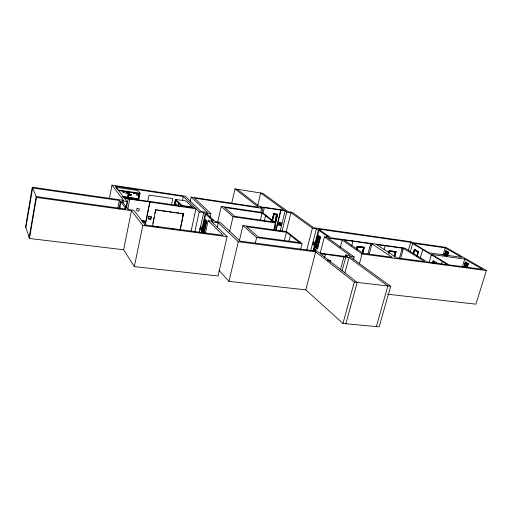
<?xml version="1.0" encoding="UTF-8"?>
<svg xmlns="http://www.w3.org/2000/svg" width="512" height="512" viewBox="0 0 512 512"><rect width="100%" height="100%" fill="white"/><g stroke="black" fill="none" stroke-linecap="round" stroke-linejoin="round"><path stroke-width="0.77" d="M211.373 221.824L211.75 219.853L205.754 214.099L201.626 232.646M132.422 199.213L133.734 199.405L132.563 199.181M133.69 193.549L134.899 193.606L133.728 193.376M133.05 199.475L132.557 199.27L133.619 199.334M122.938 191.955L124.154 192.013L122.97 191.782M109.427 198.246L111.955 185.139L123.59 200.365L32.288 187.213L25.6 226.662L29.466 238.483L123.642 249.76L134.349 266.611L218.042 275.987L227.117 236.685L211.814 221.888L218.298 222.797L238.285 241.741L315.642 251.878L354.285 282.054L390.662 286.317L379.13 326.861L342.976 323.482L305.818 289.856L228.979 281.414L218.874 270.157M25.894 227.558L32.602 187.981L119.302 200.442L120.378 201.882L123.328 202.304L122.234 200.864L127.104 201.562L126.035 206.944M29.152 237.517L36.154 196.595L125.792 209.133L125.024 208.109L125.254 207.693L120.966 201.965L119.597 208.947M29.466 238.483L36.499 197.434L32.288 187.213M117.792 208.16L119.302 200.442M119.008 208.87L120.378 201.882M124.947 209.248L125.254 207.693L127.059 207.949L128.813 209.555L133.837 210.259L145.216 224.947L223.226 235.354L208.154 220.653L205.363 233.114M127.462 197.958L128.749 192.077L127.68 197.389M129.248 192.154L128.096 197.971L138.163 199.533M128.954 194.208C127.693 197.261 133.766 194.88 130.042 194.298M126.515 207.462L128.205 198.944L149.83 201.946L145.024 225.382M127.802 209.094L129.805 199.04L129.44 198.586L124.09 197.67L115.232 186.24L183.373 196.486L195.187 208.006L149.306 201.338L149.965 202.099L195.974 208.774L199.2 211.923L203.706 212.57L205.216 214.016L207.923 214.406L206.4 212.96L210.874 213.6L210.016 217.434M131.149 194.528L131.008 195.686L129.798 195.501M123.642 249.76L131.469 210.682L36.499 197.434M138.278 199.45L139.45 193.664L138.368 198.944L128.192 197.478M138.522 200.774L140.038 193.248L137.702 190.522L115.93 187.258L118.035 189.978L140.038 193.248M134.349 266.611L142.771 225.472L131.469 210.682M147.77 201.357L149.05 195.098L172.813 198.63L171.501 204.806M144.32 221.011L144.186 222.464L144.32 221.011L141.325 220.608M145.312 224.768L149.965 202.099M148.57 216.352L148.077 218.739L150.63 219.232C154.163 215.091 144.192 216.365 151.123 216.845M148.211 218.906L148.704 216.512M150.63 219.232L150.989 216.685M152.864 223.27L154.112 217.254M154.893 213.498L155.674 209.734L157.222 209.952M152.621 225.798L155.674 209.734M174.304 204.838L175.456 199.443L185.619 200.87L192.384 206.931L182.01 205.504L175.456 199.443M175.494 200.064L174.477 204.845L175.814 200.109L175.494 200.064L181.754 205.862M175.341 205.638L175.776 203.616L177.587 205.312M178.272 206.099L178.938 203.002M178.368 206.189L179.034 203.091M182.541 200.378L183.373 196.486M182.573 216.518L183.238 213.414M179.968 229.971L183.488 213.677L180.218 230.246M190.15 201.709L191.162 197.069L258.438 207.206L235.014 188.915L231.68 203.424M191.014 231.366L195.974 208.774M194.778 231.974L199.2 211.923M199.923 229.03L200.448 226.669L200.986 226.746L201.69 227.462L201.165 229.83L199.923 229.03L201.165 229.83M199.264 232.57L203.706 212.57M200.621 229.754L201.146 227.392L200.448 226.669M201.082 232.576L205.216 214.016M204.154 233.024L206.784 221.261L205.395 219.898L205.03 219.846L202.259 232.282L202.618 232.333M202.547 231.91L205.075 220.563L205.798 220.659L203.27 232.006L202.547 231.91L203.584 232.992L204.314 233.088M204.877 222.227L205.395 219.898M203.584 232.992L206.131 221.6L205.075 220.563M203.795 232.973L206.419 221.21L205.03 219.846M211.405 221.395L211.75 219.853L213.408 220.083L215.565 221.69L220.166 222.336L240.186 241.152L317.101 251.27L319.174 252.877L324.096 253.523L325.363 254.496L324.57 257.536M217.53 222.771L221.242 206.413L262.47 212.525L275.661 222.912L273.965 229.856M217.242 227.456L218.298 222.797M229.626 231.475L233.024 216.781L221.242 206.413M228.979 281.414L238.285 241.741M239.36 240.794L242.95 225.523L286.758 231.648L302.042 243.686L300.467 249.882M257.773 205.331L260.71 192.986L284.205 210.17L280.006 209.536L280.941 210.227L285.152 210.867L286.739 212.026L290.944 212.659L312.371 228.186L316.371 228.762L318.387 230.208L320.794 230.554L318.765 229.107L410.694 242.317L447.718 264.678L427.027 261.914L405.037 248.198L330.976 237.837L320.314 230.483M260.608 212.838L261.702 208.262L260.205 207.104L280.755 210.093L275.866 230.048M261.792 212.966L263.098 207.539M260.275 220.698L262.106 213.062L224.602 207.514L234.733 216.371L273.331 221.933L262.106 213.062M255.181 243.68L256.64 237.574L242.95 225.523M262.835 213.811L264.32 207.61L259.309 206.406L237.235 189.267M264.243 221.178L265.542 215.776L266.848 215.968M272.064 220.301L273.677 213.677L277.651 214.349L274.963 225.363L277.53 214.253M272.186 220.397L273.798 213.773L273.12 213.254M272.576 219.558L273.894 214.144M272.448 221.299L274.144 214.33L277.075 214.765L274.995 223.264M275.763 217.427L276.326 215.11M274.938 222.298L276.826 214.579L274.63 214.253M275.238 228.096C275.514 225.069 275.622 229.357 274.01 227.923M276.198 227.635L276.211 226.982M275.866 230.963L280.941 210.227M278.637 224.826L279.149 222.726L281.139 223.014L280.813 225.254L278.637 224.826L280.813 225.254M278.822 224.973L279.149 222.726M280.794 224.41L281.139 223.014M280.058 231.546L285.152 210.867M281.99 231.258L286.739 212.026M286.182 231.846L290.944 212.659M284.371 240.704L286.458 232.301L246.605 226.746L258.381 237.037L299.462 242.579L286.458 232.301M288.89 241.613L290.432 235.443L291.821 235.635M306.835 249.824L312.371 228.186M310.822 250.349L316.371 228.762M313.395 244.947L313.971 242.726L313.024 242.01L313.504 242.074L314.445 242.79L313.875 245.011L312.454 244.224L312.934 244.288M312.922 251.418L318.387 230.208M313.472 251.194L318.867 230.278L326.886 236.032L328.352 236.237M314.08 249.766L314.387 248.57L316.038 249.542L315.725 250.739L314.08 249.766L314.56 249.824M315.341 247.379L318.349 235.718L318.669 235.763L320.531 237.126L317.498 248.838L315.341 247.379L317.498 248.838M315.693 247.04L318.438 236.397L319.085 236.486L316.333 247.123L317.734 248.198L315.693 247.04L317.133 247.232M315.846 246.694L316.602 243.782M317.542 240.134L318.669 235.763M315.245 250.675L315.558 249.478L314.387 248.57M305.818 289.856L315.642 251.878M317.088 248.115L319.853 237.44L318.438 236.397M317.178 248.8L320.211 237.082L318.349 235.718M320.269 252.896L324.422 236.922L328.525 237.491L326.886 236.032L326.483 237.574M330.438 262.118L330.669 260.467L327.693 260.09M340.192 247.808L342.246 240.083L328.058 238.106L354.17 256.928L353.555 259.2M340.454 269.786L343.942 256.755L343.149 256.173L324.352 253.715M345.088 256.525L345.498 255.002L350.246 255.629L324.422 236.922M342.086 270.95L345.786 257.158L349.018 257.581L387.853 285.984L376.339 326.598M351.686 245.862L352.928 241.261L352.269 240.813M344.896 272.877L349.018 257.581M356.365 249.306L357.178 246.31L364.288 247.283L362.739 253.306M356.448 249.363L357.178 246.31M356.557 249.715L357.338 246.835L363.584 247.686L362.381 252.832M356.723 249.83L357.338 246.835M342.976 323.482L354.285 282.054M362.022 253.434L363.584 247.686M359.386 263.795L362.067 253.971L342.246 240.083M362.656 253.248L364.288 247.283M345.875 323.75L357.197 282.394L320.429 253.85L325.363 254.496M367.789 254.355L370.701 243.744L370.029 243.296M369.037 254.528L371.955 243.923L344.102 240.032L363.251 253.376L392.083 257.235L371.955 243.923M384.064 249.606L385.139 245.76L384.448 245.318M388.563 252.902L389.178 250.701L396.038 251.642L394.675 256.819M388.646 252.96L389.178 250.701M388.922 252.627L389.318 251.213L395.347 252.038L394.15 256.262M388.896 253.446L389.318 251.213M394.131 257.082L395.526 252.154L394.822 251.699M394.586 256.762L396.038 251.642M399.475 258.048L402.291 248.16L401.574 247.712M400.461 258.97L403.494 248.326L376.627 244.576L396.915 257.882L424.685 261.594L403.494 248.326M408.282 250.714L410.694 242.317M410.272 251.955L412.698 243.526L413.85 243.693M413.107 253.555L414.47 249.344L418.477 251.802L417.242 256.064M413.254 253.574L414.47 249.344M413.37 253.715L414.451 249.984L418.259 252.186L414.451 249.984M413.446 254.502L414.739 250.022M416.883 255.91L417.971 252.147M417.094 256.045L418.33 251.782L414.33 249.325M420.301 257.984L422.739 249.594L423.91 249.754M429.146 262.381L431.373 254.81L432.557 254.97M432.525 263.085L433.171 260.896L437.645 263.571M432.672 263.104L433.318 260.915M432.89 262.989L433.306 261.581L436.141 263.181M433.19 263.027L433.6 261.626M442.957 255.36L445.19 247.859L413.146 243.27L428.992 252.819L461.773 257.382L445.19 247.859M441.562 263.629L442.234 261.363L443.437 261.53M447.539 255.91L448.634 252.25L446.093 250.778L445.677 250.72L444.378 255.098L444.794 255.155M444.96 254.035L445.082 253.638L445.376 254.093M445.434 252.448L445.971 252.109L446.08 252.64L445.434 252.448L446.08 252.64M445.67 251.648L446.208 251.309L446.317 251.84L445.67 251.648L446.317 251.84M445.011 254.426L445.664 252.237M445.664 252.582L445.555 252.051M445.901 251.782L445.792 251.251M445.85 252.506L445.971 252.109M446.086 251.712L446.208 251.309M445.421 254.304L446.067 254.502L445.421 254.304L445.536 253.907L446.182 254.099L446.106 254.714L445.997 254.176L446.413 254.234M446.253 251.52L446.362 252.051L446.253 251.52L446.899 251.712M445.651 254.438L445.536 253.907M445.837 254.368L445.952 253.965M445.638 255.373L445.99 255.11M446.118 253.779L446.65 253.44L446.765 253.971L446.118 253.779L446.534 253.837M446.47 252.582L446.586 253.114L446.47 252.582L446.893 252.64M446.592 252.186L447.238 252.378L446.592 252.186L446.714 251.789L447.36 251.981L446.714 251.789M446.349 253.914L446.234 253.382M446.822 252.32L446.944 251.917M447.008 252.243L447.13 251.846M446.925 253.786L446.579 254.048L446.694 253.651L447.347 253.843L446.694 253.651M446.816 253.248L446.938 252.851L447.232 253.312M447.053 252.454L447.699 252.646L447.053 252.454L447.174 252.051L447.821 252.25L447.174 252.051M447.283 252.589L447.405 252.186M447.226 254.24L447.11 253.709M447.469 252.512L447.59 252.115M446.56 255.917L446.912 255.648M447.04 254.317L447.578 253.978L447.686 254.515L447.04 254.317L447.686 254.515M447.398 253.12L447.507 253.658L447.398 253.12L448.045 253.312L447.693 253.581M447.514 252.723L448.051 252.384L448.166 252.915L447.514 252.723L448.166 252.915M447.27 254.451L447.155 253.92M447.75 252.858L447.635 252.32M447.123 255.853L448.218 252.192L445.677 250.72M462.413 266.65L464.717 259.072L431.802 254.515L448.934 264.838L482.63 269.344L464.717 259.072M465.267 267.398L463.904 266.598L465.28 262.067L468.454 263.712L467.29 267.501M464.397 265.92L464.518 266.477L464.397 265.92L464.826 265.978M464.525 265.51L465.082 265.152L465.203 265.709L464.525 265.51L464.954 265.568M464.902 264.275L465.024 264.832L464.902 264.275L465.331 264.333M465.408 262.624L465.53 263.181L465.408 262.624L465.83 262.682M465.018 264.39L465.709 262.131M464.774 265.651L464.653 265.094M465.018 265.798L465.574 265.446L465.696 266.003L465.018 265.798L465.446 265.856M465.274 264.973L465.395 264.563L465.274 264.973L465.702 265.03M465.523 264.154L466.08 263.795L466.202 264.352L465.523 264.154L465.952 264.211M465.267 265.946L465.146 265.389M465.773 264.294L465.651 263.738M465.517 266.086L466.067 265.734L466.195 266.291L465.517 266.086L465.946 266.144M465.894 264.851L466.016 265.408L465.894 264.851L466.323 264.909M466.022 264.442L466.573 264.083L466.694 264.64L466.022 264.442L466.451 264.499M465.766 266.234L465.645 265.677M466.266 264.582L466.144 264.026M466.65 263.347L466.272 263.616L466.829 263.258M466.515 264.73L467.194 264.934L466.515 264.73L466.643 264.314L467.322 264.518L466.643 264.314M466.765 264.877L466.893 264.461M466.944 264.787L467.072 264.378M466.259 267.501L466.387 267.085L466.509 267.642M466.509 266.675L467.066 266.317L467.187 266.874L466.509 266.675L467.187 266.874M467.322 265.491L466.765 265.85L467.443 266.048M467.014 265.018L467.571 264.666L467.693 265.222L467.014 265.018L467.693 265.222M466.758 266.816L466.637 266.259M467.014 265.99L466.893 265.434M467.264 265.165L467.142 264.608M466.938 266.733L467.066 266.317M467.443 265.075L467.571 264.666M466.861 267.443L468.019 263.654L465.28 262.067M235.014 188.915L262.867 193.331L288.083 211.674L292.262 212.307L313.683 227.744L411.546 241.843L412.845 242.624L445.888 247.373L486.4 270.547L475.904 304.166L387.565 294.227M129.018 194.291L131.187 194.56M134.899 193.606L133.581 193.414L133.965 193.376M124.154 192.013L122.829 191.821L123.213 191.782M123.757 192.115L124.147 192.077M134.502 193.709L134.886 193.67M133.715 193.472L134.771 193.626L133.92 193.619M122.963 191.878L124.026 192.038L123.168 192.026M343.149 256.173L347.686 256.608L345.498 255.002M327.866 260.218L330.842 260.602M328.8 260.928L330.15 261.101M354.17 256.928L349.421 256.307L390.662 286.317M325.114 254.298L345.786 257.158M142.771 225.472L227.117 236.685M315.558 249.478L316.038 249.542M465.395 265.53L465.824 265.587M142.688 222.259L144.186 222.464M256.64 237.574L302.042 243.686M465.888 265.824L466.317 265.882M466.886 266.406L467.315 266.464M463.904 266.598L464.326 266.656M362.067 253.971L486.4 270.547M153.037 226.381L154.618 226.592M156.992 226.906L158.579 227.117M172.045 228.915L173.632 229.126M176.006 229.44L177.594 229.651M468.019 263.654L468.454 263.712M201.146 227.392L201.69 227.462M313.971 242.726L314.445 242.79M465.901 263.885L466.323 263.942M466.394 264.173L466.822 264.23M467.392 264.749L467.821 264.813M141.453 220.768L144.448 221.178M298.848 242.093L300.262 242.285M464.896 265.242L465.325 265.299M357.261 246.368L364.371 247.341M389.267 250.758L396.128 251.699M357.504 246.944L363.757 247.802M389.491 251.328L395.526 252.154M149.286 218.906L150.496 219.072M445.766 254.042L446.182 254.099M206.419 221.21L206.784 221.261M320.211 237.082L320.531 237.126M445.882 254.579L446.298 254.637M319.853 237.44L320.499 237.53M370.502 245.446L370.97 245.51M402.061 249.824L402.515 249.882M274.285 226.79L275.514 226.97M446.022 251.386L446.438 251.443M448.218 252.192L448.634 252.25M445.786 252.179L446.202 252.243M447.866 252.454L448.282 252.512M447.629 253.254L448.045 253.312M446.464 253.517L446.88 253.574M120.077 207.949L120.474 208M447.392 254.054L447.808 254.112M208.154 220.653L212.794 221.306L211.718 220.275M446.579 254.048L446.995 254.106M158.765 210.176L161.082 210.502M162.63 210.72L168.038 211.488M169.581 211.706L171.898 212.032M173.446 212.256L174.989 212.474M176.538 212.691L178.854 213.018M180.397 213.242L182.72 213.568M155.898 209.997L183.738 213.939M272.8 221.517L274.131 221.709M279.334 222.867L281.325 223.155M233.024 216.781L275.661 222.912M122.938 196.589L127.699 197.306M138.381 198.861L128.294 197.37L129.331 192.262M122.547 196.653L127.693 197.408M123.187 197.254L138.771 199.52M122.803 197.28L127.578 197.907M129.44 198.586L149.434 201.491M124.973 198.227L126.118 198.394M135.68 199.782L136.813 199.949M128.205 198.944L124.678 198.432L127.104 201.562M118.445 190.547L139.942 193.741M273.798 213.773L277.651 214.349M263.782 207.194L280.192 209.677M111.955 185.139L185.222 196.179L201.094 211.526L207.366 212.429L191.162 197.069M261.702 208.262L194.432 198.15L210.874 213.6M446.221 255.245L446.099 255.642M433.171 260.896L437.498 263.552M433.306 261.581L436.474 263.533M175.814 200.109L181.568 205.434M207.379 214.33L213.408 220.083M129.51 194.221L129.267 195.418M122.739 202.221L127.059 207.949M126.125 192.403L125.894 193.606L127.603 193.856L127.834 192.653L126.125 192.403M130.054 194.374L129.837 195.597L130.074 194.4M136.845 193.99L136.608 195.187L138.304 195.437L138.541 194.24L136.845 193.99M137.082 208.531L136.627 210.758L138.893 211.078L139.341 208.851L137.082 208.531M444.838 254.438L444.954 254.97L444.838 254.438M445.318 252.845L445.427 253.376L445.318 252.845M445.299 254.707L445.408 255.238L445.299 254.707M445.773 253.114L445.888 253.645L445.773 253.114M446.01 252.314L446.125 252.851L446.01 252.314M446.458 254.445L446.573 254.982L446.458 254.445M446.918 254.72L447.034 255.251L446.918 254.72M465.152 263.45L465.274 264.006L465.152 263.45M464.896 266.208L465.018 266.765L464.896 266.208M465.901 262.912L466.022 263.469L465.901 262.912M465.389 266.502L465.51 267.059L465.389 266.502M465.888 266.79L466.01 267.354L465.888 266.79M466.138 265.965L466.259 266.528L466.138 265.965M466.394 265.146L466.515 265.702L466.394 265.146M466.899 263.488L467.021 264.051L466.899 263.488M467.398 263.782L467.52 264.339L467.398 263.782"/></g></svg>
